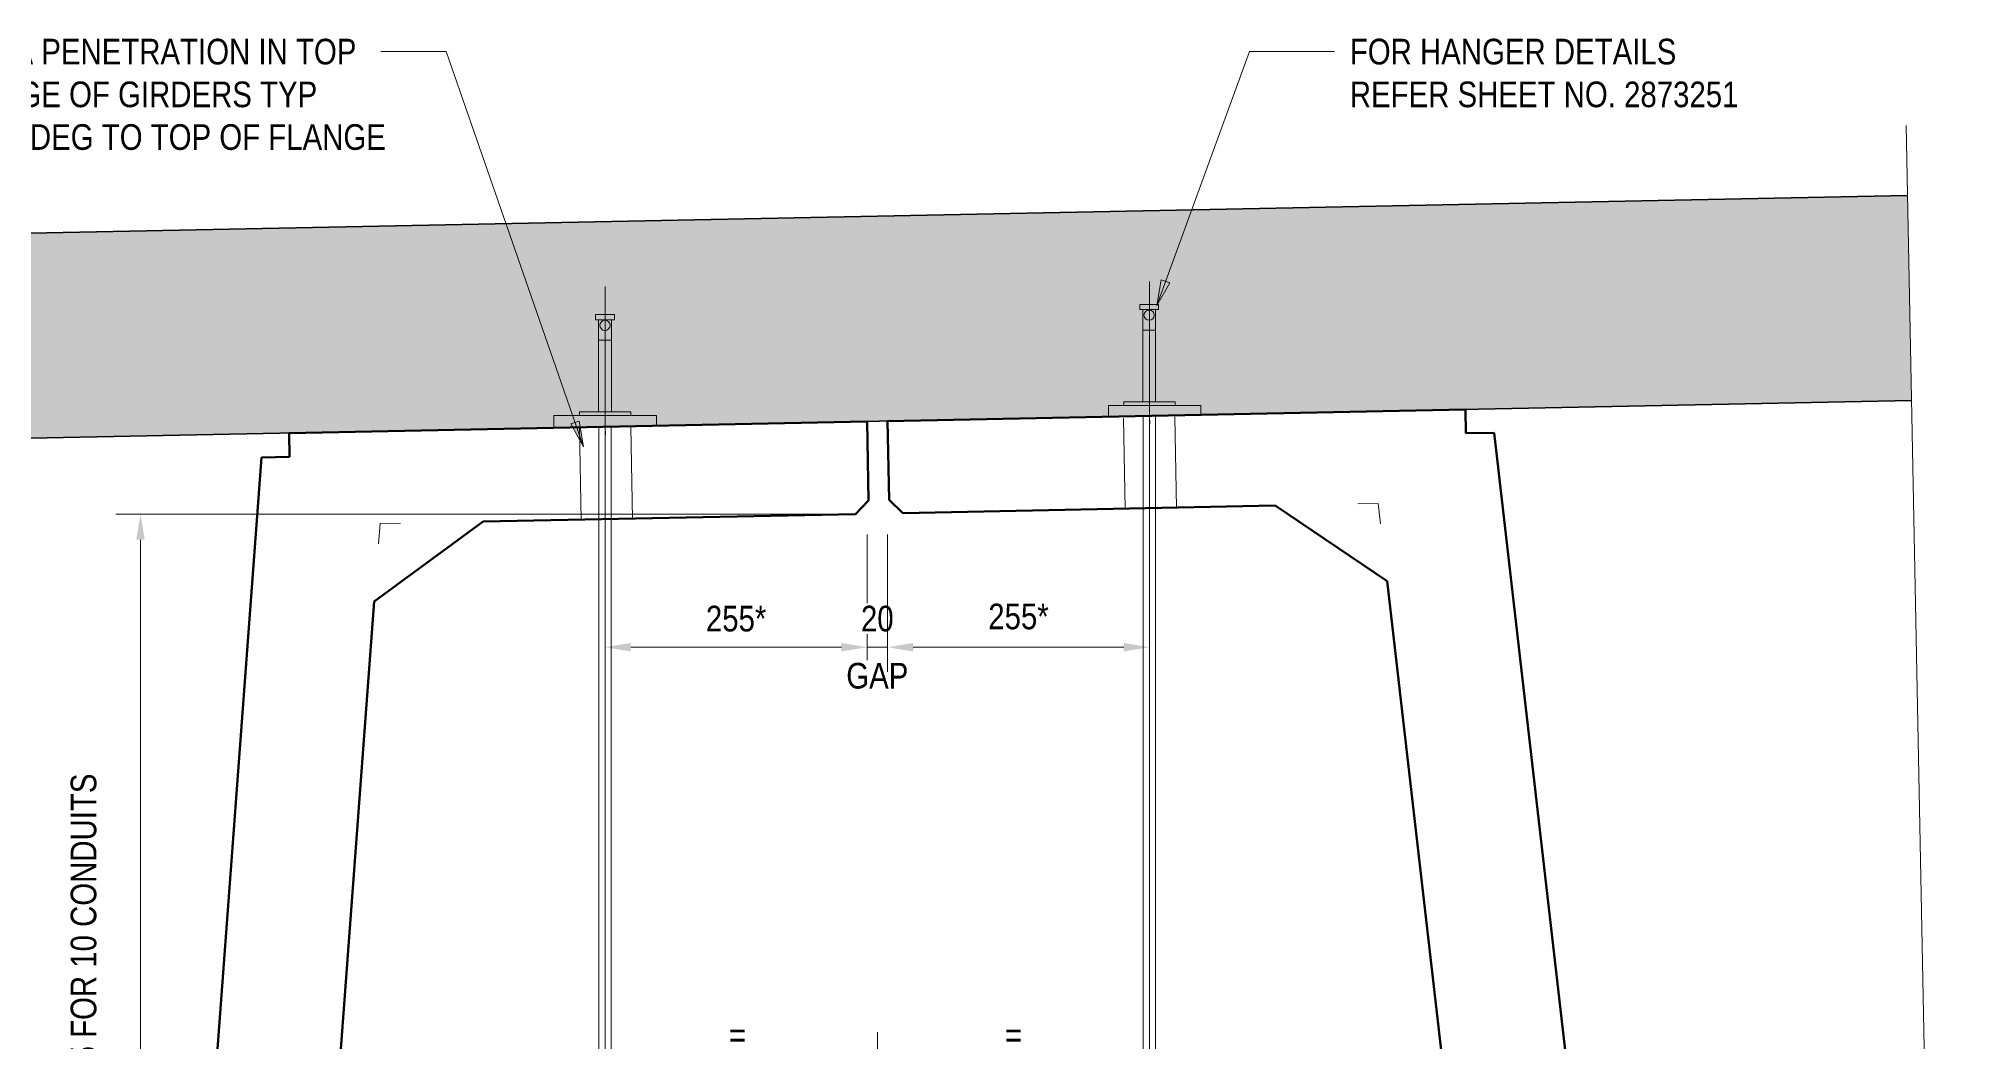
# Model space of a CAD drawing. Header units: metres. Extents: x -5.15 to 4.7, y 2.66 to 5.5.
# Drawn here: x 1.108 to 2.98, y 4.526 to 5.504 of the extents above; entities that cross this region are included whole.
import ezdxf

# ---------------------------------------------------------------- set-up
doc = ezdxf.new("R2010")
doc.units = ezdxf.units.M
doc.linetypes.add('JacobsCenter', pattern=[0.015, 0.009, -0.0015, 0.003, -0.0015])
doc.linetypes.add('JacobsDash', pattern=[0.0045, 0.003, -0.0015])
doc.layers.get('Defpoints').update_dxf_attribs({"color": 41})
for name, color, linetype, lineweight in [('A-ANNO-DIMS', 7, 'Continuous', 9), ('A-DETL', 7, 'Continuous', 13), ('A-DETL-GENF', 7, 'Continuous', 9), ('G-ANNO-TEXT', 7, 'Continuous', 9)]:
    doc.layers.add(name, color=color, linetype=linetype, lineweight=lineweight)
doc.styles.add('Arial Narrow', font='ARIALN.TTF', dxfattribs={"height": 0.025})
doc.styles.add('Arial Narrow_1', font='ARIALN.TTF', dxfattribs={"height": 0.025})
doc.dimstyles.new('Dimension_Standard_O__mm_', dxfattribs={"dimscale": 0.3048, "dimtxt": 0.025586, "dimasz": 0.082021, "dimexe": 0.07874, "dimexo": 0.049213, "dimgap": 0.049213, "dimtad": 1, "dimdec": 0, "dimlfac": 1000, "dimzin": 0, "dimdsep": 46, "dimtxsty": 'Arial Narrow', "dimsah": 1, "dimcen": 0.09, "dimaunit": 1, "dimadec": 4, "dimazin": 0, "dimtfac": 1, "dimtdec": 4, "dimtix": 1, "dimtmove": 0, "dimatfit": 3, "dimfxl": 1, "dimtvp": 1, "dimtfill": 1, "dimtolj": 1, "dimtzin": 0, "dimlwd": 18, "dimlwe": 18, "dimarcsym": 2})
doc.dimstyles.new('Dimension_Standard_O__mm__1', dxfattribs={"dimscale": 0.3048, "dimtxt": 0.025586, "dimasz": 0.082021, "dimexe": 0.07874, "dimexo": 0.049213, "dimgap": 0.049213, "dimtad": 1, "dimdec": 0, "dimlfac": 1000, "dimzin": 0, "dimdsep": 46, "dimtxsty": 'Arial Narrow_1', "dimsah": 1, "dimcen": 0.09, "dimaunit": 1, "dimadec": 4, "dimazin": 0, "dimtfac": 1, "dimtdec": 4, "dimtix": 1, "dimtmove": 0, "dimatfit": 3, "dimfxl": 1, "dimtvp": 1, "dimtfill": 1, "dimtolj": 1, "dimtzin": 0, "dimlwd": 18, "dimlwe": 18, "dimarcsym": 2})
doc.dimstyles.new('Dimension_Standard_O__mm__2', dxfattribs={"dimscale": 0.3048, "dimtxt": 0.025586, "dimasz": 0.082021, "dimexe": 0.07874, "dimexo": 0.049213, "dimgap": 0.049213, "dimtad": 1, "dimdec": 0, "dimlfac": 1000, "dimzin": 0, "dimdsep": 46, "dimtxsty": 'Arial Narrow', "dimsah": 1, "dimcen": 0.09, "dimaunit": 1, "dimadec": 4, "dimazin": 0, "dimtfac": 1, "dimtdec": 4, "dimtix": 1, "dimtmove": 2, "dimatfit": 3, "dimfxl": 1, "dimtvp": 1, "dimtfill": 1, "dimtolj": 1, "dimtzin": 0, "dimlwd": 18, "dimlwe": 18, "dimarcsym": 2})
doc.dimstyles.new('Dimension_Standard_T__mm__2', dxfattribs={"dimscale": 0.3048, "dimtxt": 0.025586, "dimasz": 0.082021, "dimexe": 0.07874, "dimexo": 0.049213, "dimgap": 0.032808, "dimtad": 1, "dimdec": 0, "dimlfac": 1000, "dimzin": 0, "dimdsep": 46, "dimtxsty": 'Arial Narrow', "dimsah": 1, "dimcen": 0.09, "dimaunit": 1, "dimadec": 4, "dimazin": 0, "dimtfac": 1, "dimtdec": 4, "dimtix": 1, "dimtmove": 2, "dimatfit": 3, "dimfxl": 1, "dimtvp": 1, "dimtolj": 1, "dimtzin": 0, "dimlwd": 18, "dimlwe": 18, "dimarcsym": 2})

# ---------------------------------------------------------------- blocks, each defined once
blk = doc.blocks.new('1815 DEEP SUPER-T GIRDER_2D - 1815 DEEP SUPER-T GIRDER_2D-7372020-DRG-2873254 - TYPE 3 HANGER _7X100 DIA AND 10X100 DIA_')
at = {"layer": 'A-DETL-GENF', "lineweight": 50}
for p, q in [((0.4267, 0.0602), (0.99, 0.0602)), ((0.4267, 0.037), (0.4267, 0.0602)), ((0.99, -0.0168), (0.99, 0.0602)), ((0.3993, 0.037), (0.2655, -1.3748)), ((0.4267, 0.037), (0.3993, 0.037)), ((0.977, -0.0298), (0.99, -0.0168)), ((0.5063, -0.1056), (0.6139, -0.0298)), ((0.6139, -0.0298), (0.977, -0.0298)), ((0.5063, -0.1056), (0.3512, -1.7429)), ((0, -1.4248), (0.2655, -1.3748)), ((0, -1.4248), (-0.1094, -1.4042)), ((-0.1094, -1.7548), (0.3381, -1.7548)), ((0.3381, -1.7548), (0.3512, -1.7429))]:
    blk.add_line(p, q, dxfattribs=at)
at = {"layer": 'A-DETL-GENF', "color": 8, "true_color": 0x808080}
for p, q in [((0.5135, -0.0298), (0.5116, -0.0496)), ((0.5335, -0.0298), (0.5135, -0.0298)), ((0.3501, -1.7548), (0.3451, -1.7548)), ((0.3501, -1.7548), (0.3506, -1.7499))]:
    blk.add_line(p, q, dxfattribs=at)
blk = doc.blocks.new('1815 DEEP SUPER-T GIRDER_2D - 1815 DEEP SUPER-T GIRDER_2D-V2-DRG-2873254 - TYPE 3 HANGER _7X100 DIA AND 10X100 DIA_')
at = {"layer": 'A-DETL-GENF', "lineweight": 50}
for p, q in [((-0.99, 0.0602), (-0.4267, 0.0602)), ((-0.99, -0.0168), (-0.99, 0.0602)), ((-0.4267, 0.037), (-0.4267, 0.0602)), ((-0.4267, 0.037), (-0.3993, 0.037)), ((-0.3993, 0.037), (-0.2655, -1.3748)), ((-0.977, -0.0298), (-0.99, -0.0168)), ((-0.977, -0.0298), (-0.6139, -0.0298)), ((-0.5063, -0.1056), (-0.6139, -0.0298)), ((-0.5063, -0.1056), (-0.3512, -1.7429)), ((0, -1.4248), (-0.2655, -1.3748)), ((0, -1.4248), (0.0072, -1.4235)), ((-0.3512, -1.7429), (-0.3381, -1.7548)), ((-0.3381, -1.7548), (0.007, -1.7548))]:
    blk.add_line(p, q, dxfattribs=at)
at = {"layer": 'A-DETL-GENF', "color": 8, "true_color": 0x808080}
for p, q in [((-0.5335, -0.0298), (-0.5135, -0.0298)), ((-0.5135, -0.0298), (-0.5116, -0.0496))]:
    blk.add_line(p, q, dxfattribs=at)
blk = doc.blocks.new('CS_DET_BreakLine_ViewScale - CS_Std BreakLine-7262547-DRG-2873254 - TYPE 3 HANGER _7X100 DIA AND 10X100 DIA_')
at = {"layer": 'A-DETL-GENF'}
for p, q in [((1.035, -0.02), (1.045, 0.02)), ((1.045, 0.02), (1.05, 0)), ((-0.02, 0), (1.03, 0)), ((1.03, 0), (1.035, -0.02)), ((1.05, 0), (2.1, 0))]:
    blk.add_line(p, q, dxfattribs=at)
blk = doc.blocks.new('DIMBLOCK18-DRG-2873254 - TYPE 3 HANGER _7X100 DIA AND 10X100 DIA_')
at = {"layer": 'A-ANNO-DIMS', "color": 0, "lineweight": 18, "transparency": 16777216}
for p, q in [((2.191, 5.2524), (2.191, 4.4873)), ((1.9259, 4.3426), (1.9259, 4.5353)), ((1.9509, 4.5113), (2.0433, 4.5113)), ((2.166, 4.5113), (2.0769, 4.5113))]:
    blk.add_line(p, q, dxfattribs=at)
at = {"layer": 'A-ANNO-DIMS', "color": 0, "transparency": 16777216}
for points in [[(1.9509, 4.5154), (1.9509, 4.5071), (1.9259, 4.5113)], [(2.166, 4.5154), (2.166, 4.5071), (2.191, 4.5113)]]:
    blk.add_solid(points, dxfattribs=at)
at = {"layer": 'Defpoints', "color": 0, "transparency": 16777216}
for p in [(2.191, 5.2674), (1.9259, 4.5113), (1.9259, 4.3276)]:
    blk.add_point(p, dxfattribs=at)
at = {"layer": 'A-ANNO-DIMS', "color": 0, "lineweight": 18, "transparency": 16777216, "insert": (2.0501, 4.5452), "char_height": 0.025, "width": 0.019981, "attachment_point": 1, "line_spacing_factor": 0.974696, "style": 'Arial Narrow'}
blk.add_mtext('\\A1;=', dxfattribs=at)
blk = doc.blocks.new('DIMBLOCK19-DRG-2873254 - TYPE 3 HANGER _7X100 DIA AND 10X100 DIA_')
at = {"layer": 'A-ANNO-DIMS', "color": 0, "lineweight": 18, "transparency": 16777216}
for p, q in [((1.6606, 5.2475), (1.6606, 4.4873)), ((1.9259, 4.3426), (1.9259, 4.5353)), ((1.6856, 4.5113), (1.7744, 4.5113)), ((1.9009, 4.5113), (1.8079, 4.5113))]:
    blk.add_line(p, q, dxfattribs=at)
at = {"layer": 'A-ANNO-DIMS', "color": 0, "transparency": 16777216}
for points in [[(1.6856, 4.5154), (1.6856, 4.5071), (1.6606, 4.5113)], [(1.9009, 4.5154), (1.9009, 4.5071), (1.9259, 4.5113)]]:
    blk.add_solid(points, dxfattribs=at)
at = {"layer": 'Defpoints', "color": 0, "transparency": 16777216}
for p in [(1.6606, 5.2625), (1.6606, 4.5113), (1.9259, 4.3276)]:
    blk.add_point(p, dxfattribs=at)
at = {"layer": 'A-ANNO-DIMS', "color": 0, "lineweight": 18, "transparency": 16777216, "insert": (1.7812, 4.5452), "char_height": 0.025, "width": 0.019981, "attachment_point": 1, "line_spacing_factor": 0.974696, "style": 'Arial Narrow'}
blk.add_mtext('\\A1;=', dxfattribs=at)
blk = doc.blocks.new('DIMBLOCK22-DRG-2873254 - TYPE 3 HANGER _7X100 DIA AND 10X100 DIA_')
at = {"layer": 'A-ANNO-DIMS', "color": 0, "lineweight": 18, "transparency": 16777216}
for p, q in [((1.9158, 5.0205), (1.9158, 4.8867)), ((1.6606, 4.9134), (1.6606, 4.8867)), ((1.6856, 4.9107), (1.8908, 4.9107))]:
    blk.add_line(p, q, dxfattribs=at)
at = {"layer": 'A-ANNO-DIMS', "color": 0, "transparency": 16777216}
for points in [[(1.6856, 4.9149), (1.6856, 4.9066), (1.6606, 4.9107)], [(1.8908, 4.9149), (1.8908, 4.9066), (1.9158, 4.9107)]]:
    blk.add_solid(points, dxfattribs=at)
at = {"layer": 'Defpoints', "color": 0, "transparency": 16777216}
for p in [(1.9158, 5.0355), (1.6606, 4.9284), (1.9158, 4.9107)]:
    blk.add_point(p, dxfattribs=at)
at = {"layer": 'A-ANNO-DIMS', "color": 0, "lineweight": 18, "transparency": 16777216, "insert": (1.7882, 4.9385), "char_height": 0.025, "width": 0.070178, "attachment_point": 5, "style": 'Arial Narrow', "bg_fill": 3, "box_fill_scale": 1.1, "bg_fill_color": 256, "bg_fill_true_color": 13158600, "bg_fill_transparency": 0}
blk.add_mtext('\\A1;255*', dxfattribs=at)
blk = doc.blocks.new('DIMBLOCK23-DRG-2873254 - TYPE 3 HANGER _7X100 DIA AND 10X100 DIA_')
at = {"layer": 'A-ANNO-DIMS', "color": 0, "lineweight": 18, "transparency": 16777216}
for p, q in [((1.9158, 5.0205), (1.9158, 4.8867)), ((1.9358, 5.0205), (1.9358, 4.8867)), ((1.8908, 4.9107), (1.8658, 4.9107)), ((1.9158, 4.9107), (1.9358, 4.9107)), ((1.9608, 4.9107), (1.9858, 4.9107))]:
    blk.add_line(p, q, dxfattribs=at)
at = {"layer": 'A-ANNO-DIMS', "color": 0, "transparency": 16777216}
for points in [[(1.8908, 4.9149), (1.8908, 4.9066), (1.9158, 4.9107)], [(1.9608, 4.9149), (1.9608, 4.9066), (1.9358, 4.9107)]]:
    blk.add_solid(points, dxfattribs=at)
at = {"layer": 'Defpoints', "color": 0, "transparency": 16777216}
for p in [(1.9158, 5.0355), (1.9358, 5.0355), (1.9358, 4.9107)]:
    blk.add_point(p, dxfattribs=at)
at = {"layer": 'A-ANNO-DIMS', "color": 0, "lineweight": 18, "transparency": 16777216, "char_height": 0.025, "width": 0.072615, "attachment_point": 5, "style": 'Arial Narrow', "bg_fill": 3, "box_fill_scale": 1.1, "bg_fill_color": 256, "bg_fill_true_color": 13158600, "bg_fill_transparency": 0}
for s, insert in [('\\A1;20', (1.9258, 4.9385)), ('\\A1;GAP', (1.9258, 4.8828))]:
    blk.add_mtext(s, dxfattribs=dict(at, insert=insert))
blk = doc.blocks.new('DIMBLOCK24-DRG-2873254 - TYPE 3 HANGER _7X100 DIA AND 10X100 DIA_')
at = {"layer": 'A-ANNO-DIMS', "color": 0, "lineweight": 18, "transparency": 16777216}
for p, q in [((1.9358, 5.0205), (1.9358, 4.8867)), ((1.9608, 4.9107), (2.166, 4.9107)), ((2.191, 4.9134), (2.191, 4.8867))]:
    blk.add_line(p, q, dxfattribs=at)
at = {"layer": 'A-ANNO-DIMS', "color": 0, "transparency": 16777216}
for points in [[(1.9608, 4.9149), (1.9608, 4.9066), (1.9358, 4.9107)], [(2.166, 4.9149), (2.166, 4.9066), (2.191, 4.9107)]]:
    blk.add_solid(points, dxfattribs=at)
at = {"layer": 'Defpoints', "color": 0, "transparency": 16777216}
for p in [(1.9358, 5.0355), (2.191, 4.9284), (2.191, 4.9107)]:
    blk.add_point(p, dxfattribs=at)
at = {"layer": 'A-ANNO-DIMS', "color": 0, "lineweight": 18, "transparency": 16777216, "insert": (2.0634, 4.9406), "char_height": 0.025, "width": 0.070178, "attachment_point": 5, "style": 'Arial Narrow_1', "bg_fill": 3, "box_fill_scale": 1.1, "bg_fill_color": 256, "bg_fill_true_color": 13158600, "bg_fill_transparency": 0}
blk.add_mtext('\\A1;\u200c255*', dxfattribs=at)
blk = doc.blocks.new('DIMBLOCK25-DRG-2873254 - TYPE 3 HANGER _7X100 DIA AND 10X100 DIA_')
at = {"layer": 'A-ANNO-DIMS', "color": 0, "lineweight": 18, "transparency": 16777216}
for p, q in [((1.9058, 5.0405), (1.1837, 5.0405)), ((1.2077, 5.0155), (1.2077, 4.2466)), ((1.8105, 4.2216), (1.1837, 4.2216))]:
    blk.add_line(p, q, dxfattribs=at)
at = {"layer": 'A-ANNO-DIMS', "color": 0, "transparency": 16777216}
for points in [[(1.2036, 5.0155), (1.2119, 5.0155), (1.2077, 5.0405)], [(1.2036, 4.2466), (1.2119, 4.2466), (1.2077, 4.2216)]]:
    blk.add_solid(points, dxfattribs=at)
at = {"layer": 'Defpoints', "color": 0, "transparency": 16777216}
for p in [(1.9208, 5.0405), (1.2077, 4.2216), (1.8255, 4.2216)]:
    blk.add_point(p, dxfattribs=at)
at = {"layer": 'A-ANNO-DIMS', "color": 0, "lineweight": 18, "transparency": 16777216, "insert": (1.1397, 4.4741), "char_height": 0.025, "width": 0.37672, "attachment_point": 1, "rotation": 90, "line_spacing_factor": 0.974696, "style": 'Arial Narrow', "bg_fill": 3, "box_fill_scale": 1.1, "bg_fill_color": 256, "bg_fill_true_color": 13158600, "bg_fill_transparency": 0}
blk.add_mtext('\\A1;815 FOR 10 CONDUITS', dxfattribs=at)

msp = doc.modelspace()

# ---------------------------------------------------------------- hatches: boundary and pattern name
at = {"layer": 'A-DETL-GENF'}
h = msp.add_hatch(dxfattribs=at)
h.set_pattern_fill('FP_1', color=256, style=0, pattern_type=2)
h.set_pattern_definition([(50, (5.47442, 0), (0.0925501, -0.0080936), [0.00968, -0.10645]), (355, (5.47442, 0), (-0.0178988, 0.0970593), [0.00774, -0.08516]), (100.451, (5.48213, -0.00067), (0.0746521, 0.0889572), [0.00822, -0.09047]), (46.184, (5.47442, 0.02581), (0.137706, -0.0213563), [0.01452, -0.15968]), (96.636, (5.4859, 0.02403), (0.1206032, 0.1256891), [0.01234, -0.1357]), (351.184, (5.47442, 0.02581), (0.1205986, 0.1256918), [0.01161, -0.12774]), (21, (5.48732, 0.01935), (0.0770223, -0.05194804), [0.00968, -0.10645]), (326, (5.48732, 0.01935), (0.0314006, 0.0935675), [0.00774, -0.08516]), (71.451, (5.49374, 0.01503), (0.1084195, 0.0416117), [0.00822, -0.09047]), (37.5, (5.47442, 0), (0.00156777, 0.04294984), [0.00034, -0.08379, 0.00034, -0.08612, -0.08548]), (37.5, (5.47442, 0), (0.00156777, 0.04294984), [-0.17058, 0.00034, -0.08515]), (7.5, (5.47442, 0), (0.0339471, 0.0508964), [0.00034, -0.04895, 0.00034, -0.08186, -0.03258]), (7.5, (5.47442, 0), (0.0339471, 0.0508964), [-0.13148, 0.00034, -0.03225]), (327.5, (5.44565, 0), (0.06888044, -0.00291612), [0.00034, -0.03192, 0.00034, -0.10031, -0.13355]), (327.5, (5.44565, 0), (0.06888044, -0.00291612), [-0.1329, 0.00034, -0.13321]), (317.5, (5.43274, 0), (0.07524634, 0.0129182), [0.00034, -0.0416, 0.00034, -0.0665, -0.09484]), (317.5, (5.43274, 0), (0.07524634, 0.0129182), [-0.10877, 0.00034, -0.0945])])
h.paths.add_polyline_path([(0.8165, 5.1089), (2.9338, 5.1512), (2.9299, 5.3512), (0.8125, 5.3088)])
at = {"layer": 'G-ANNO-TEXT'}
for points in [[(2.1982, 5.244), (2.2109, 5.266), (2.2026, 5.269)], [(1.6394, 5.1062), (1.6353, 5.1313), (1.627, 5.1284)]]:
    msp.add_hatch(color=256, dxfattribs=at).paths.add_polyline_path(points)

# ---------------------------------------------------------------- linework, layer by layer
at = {"layer": 'A-DETL', "lineweight": 35}
for p, q in [((0.8125, 5.3088), (2.9299, 5.3512)), ((0.8165, 5.1089), (2.9338, 5.1512))]:
    msp.add_line(p, q, dxfattribs=at)
at = {"layer": 'A-DETL', "linetype": 'JacobsCenter', "lineweight": 9}
for p, q in [((1.6606, 3.5925), (1.6606, 5.2625)), ((2.191, 3.5874), (2.191, 5.2674)), ((2.1914, 5.1287), (2.1912, 5.1357)), ((1.6608, 5.1179), (1.6606, 5.1249))]:
    msp.add_line(p, q, dxfattribs=at)
at = {"layer": 'A-DETL', "lineweight": 9}
for p, q in [((2.2, 5.245), (2.1815, 5.245)), ((2.1815, 5.24), (2.1815, 5.245)), ((2.2, 5.24), (2.1815, 5.24)), ((2.1845, 5.1501), (2.1845, 5.24)), ((2.197, 5.1501), (2.197, 5.24)), ((2.2, 5.24), (2.2, 5.245)), ((1.6697, 5.2351), (1.6512, 5.2351)), ((1.6512, 5.2301), (1.6512, 5.2351)), ((1.6697, 5.2301), (1.6512, 5.2301)), ((1.6542, 5.1402), (1.6542, 5.2301)), ((1.6667, 5.1402), (1.6667, 5.2301)), ((1.6697, 5.2301), (1.6697, 5.2351)), ((1.6665, 5.2101), (1.6545, 5.2101)), ((2.1968, 5.22), (2.1848, 5.22))]:
    msp.add_line(p, q, dxfattribs=at)
at = {"layer": 'A-DETL', "lineweight": 18}
for p, q in [((2.151, 5.1347), (2.151, 5.1465)), ((2.151, 5.1465), (2.241, 5.1465)), ((2.241, 5.1465), (2.241, 5.1366)), ((1.6106, 5.1247), (1.6106, 5.1366)), ((1.6106, 5.1366), (1.7106, 5.1366)), ((1.7106, 5.1366), (1.7106, 5.1266)), ((2.1848, 4.1913), (2.1848, 5.1358)), ((2.1968, 4.1433), (2.1968, 5.136)), ((1.6545, 4.1914), (1.6545, 5.1248)), ((1.6665, 4.1236), (1.6665, 5.125)), ((1.7106, 5.1266), (1.7288, 5.1266))]:
    msp.add_line(p, q, dxfattribs=at)
at = {"layer": 'A-DETL'}
for p, q in [((2.216, 5.1501), (2.166, 5.1501)), ((2.166, 5.1501), (2.166, 5.1465)), ((2.216, 5.1501), (2.216, 5.1465)), ((1.6856, 5.1402), (1.6356, 5.1402)), ((1.6356, 5.1402), (1.6356, 5.1366)), ((1.6856, 5.1402), (1.6856, 5.1366))]:
    msp.add_line(p, q, dxfattribs=at)
at = {"layer": 'A-DETL', "linetype": 'JacobsDash'}
for p, q in [((2.1675, 5.0454), (2.1658, 5.1342)), ((2.2175, 5.0464), (2.2158, 5.1354)), ((1.6372, 5.0346), (1.6355, 5.1244)), ((1.6872, 5.0356), (1.6855, 5.1256))]:
    msp.add_line(p, q, dxfattribs=at)
at = {"layer": 'A-DETL', "lineweight": 9}
for centre in [(1.6604, 5.2246), (2.1907, 5.2345)]:
    msp.add_circle(centre, 0.005, dxfattribs=at)
at = {"layer": 'G-ANNO-TEXT'}
for p, q in [((1.4679, 5.4915), (1.4421, 5.4915)), ((1.5057, 5.4915), (1.4679, 5.4915)), ((1.6394, 5.1062), (1.5057, 5.4915)), ((2.1982, 5.244), (2.2884, 5.4915)), ((2.2884, 5.4915), (2.3713, 5.4915)), ((2.2026, 5.269), (2.1982, 5.244)), ((2.1982, 5.244), (2.2109, 5.266)), ((2.2109, 5.266), (2.2026, 5.269)), ((1.6353, 5.1313), (1.627, 5.1284)), ((1.627, 5.1284), (1.6394, 5.1062)), ((1.6394, 5.1062), (1.6353, 5.1313))]:
    msp.add_line(p, q, dxfattribs=at)

# ---------------------------------------------------------------- block references
at = {"layer": 'A-DETL-GENF', "rotation": 271.1085357865005}
msp.add_blockref('CS_DET_BreakLine_ViewScale - CS_Std BreakLine-7262547-DRG-2873254 - TYPE 3 HANGER _7X100 DIA AND 10X100 DIA_', (2.929, 5.3995), dxfattribs=at)
at = {"layer": 'A-DETL-GENF', "color": 8, "true_color": 0x808080, "rotation": 1.145792304612802}
for name, p in [('1815 DEEP SUPER-T GIRDER_2D - 1815 DEEP SUPER-T GIRDER_2D-V2-DRG-2873254 - TYPE 3 HANGER _7X100 DIA AND 10X100 DIA_', (2.9268, 5.0909)), ('1815 DEEP SUPER-T GIRDER_2D - 1815 DEEP SUPER-T GIRDER_2D-7372020-DRG-2873254 - TYPE 3 HANGER _7X100 DIA AND 10X100 DIA_', (0.9272, 5.0509))]:
    msp.add_blockref(name, p, dxfattribs=at)

# ---------------------------------------------------------------- texts
at = {"layer": 'G-ANNO-TEXT', "char_height": 0.025, "attachment_point": 1, "style": 'Arial Narrow', "bg_fill": 3, "box_fill_scale": 1, "bg_fill_color": 256, "bg_fill_transparency": 0}
for s, insert in [('50 DIA PENETRATION IN TOP ', (1.0156, 5.504)), ('FOR HANGER DETAILS ', (2.3863, 5.504)), ('FLANGE OF GIRDERS TYP', (1.0156, 5.4623)), ('REFER SHEET NO. 2873251', (2.3863, 5.4623)), ('AT 90 DEG TO TOP OF FLANGE', (1.0156, 5.4207))]:
    msp.add_mtext(s, dxfattribs=dict(at, insert=insert))

# ---------------------------------------------------------------- dimensions: what is measured, and where the dimension line sits
at = {"layer": 'A-ANNO-DIMS', "lineweight": 18}
for base, p1, p2, override, picture, middle in [((1.6606, 4.5113), (1.9259, 4.3276), (1.6606, 5.2625), {"dimpost": '<>', "dimfxl": 0.971872}, 'DIMBLOCK19-DRG-2873254 - TYPE 3 HANGER _7X100 DIA AND 10X100 DIA_', (1.7912, 4.5286)), ((1.9259, 4.5113), (2.191, 5.2674), (1.9259, 4.3276), {"dimpost": '<>', "dimfxl": 0.976494}, 'DIMBLOCK18-DRG-2873254 - TYPE 3 HANGER _7X100 DIA AND 10X100 DIA_', (2.0601, 4.5286))]:
    dim = msp.add_linear_dim(base=base, p1=p1, p2=p2, text='=', dimstyle='Dimension_Standard_T__mm__2', override=override, dxfattribs=at)
    dim.commit()
    dim.dimension.update_dxf_attribs({"geometry": picture, "text_midpoint": middle, "dimtype": 160})

# ---------------------------------------------------------------- next in the draw order: dimensions: what is measured, and where the dimension line sits
dim = msp.add_linear_dim(base=(1.9158, 4.9107), p1=(1.6606, 4.9284), p2=(1.9158, 5.0355), text='255*', dimstyle='Dimension_Standard_O__mm_', override={"dimpost": '<>', "dimfxl": 0.276675}, dxfattribs=at)
dim.commit()
dim.dimension.update_dxf_attribs({"geometry": 'DIMBLOCK22-DRG-2873254 - TYPE 3 HANGER _7X100 DIA AND 10X100 DIA_', "text_midpoint": (1.7882, 4.9385)})

# ---------------------------------------------------------------- next in the draw order: dimensions: what is measured, and where the dimension line sits
dim = msp.add_linear_dim(base=(1.9358, 4.9107), p1=(1.9158, 5.0355), p2=(1.9358, 5.0355), text='<>\\XGAP', dimstyle='Dimension_Standard_O__mm_', override={"dimpost": '<>', "dimfxl": 0.02}, dxfattribs=at)
dim.commit()
dim.dimension.update_dxf_attribs({"geometry": 'DIMBLOCK23-DRG-2873254 - TYPE 3 HANGER _7X100 DIA AND 10X100 DIA_', "text_midpoint": (1.9258, 4.9107)})

# ---------------------------------------------------------------- next in the draw order: dimensions: what is measured, and where the dimension line sits
dim = msp.add_linear_dim(base=(1.2077, 4.2216), p1=(1.9208, 5.0405), p2=(1.8255, 4.2216), angle=90, text='815 FOR 10 CONDUITS', dimstyle='Dimension_Standard_O__mm__2', override={"dimpost": '<>', "dimfxl": 0.824417}, dxfattribs=at)
dim.commit()
dim.dimension.update_dxf_attribs({"geometry": 'DIMBLOCK25-DRG-2873254 - TYPE 3 HANGER _7X100 DIA AND 10X100 DIA_', "text_midpoint": (1.1563, 4.6624), "dimtype": 160, "text_rotation": 90})
dim = msp.add_linear_dim(base=(2.191, 4.9107), p1=(1.9358, 5.0355), p2=(2.191, 4.9284), text='\u200c255*', dimstyle='Dimension_Standard_O__mm__1', override={"dimpost": '<>', "dimfxl": 0.27673}, dxfattribs=at)
dim.commit()
dim.dimension.update_dxf_attribs({"geometry": 'DIMBLOCK24-DRG-2873254 - TYPE 3 HANGER _7X100 DIA AND 10X100 DIA_', "text_midpoint": (2.0634, 4.9406)})

doc.saveas('drawing.dxf')
